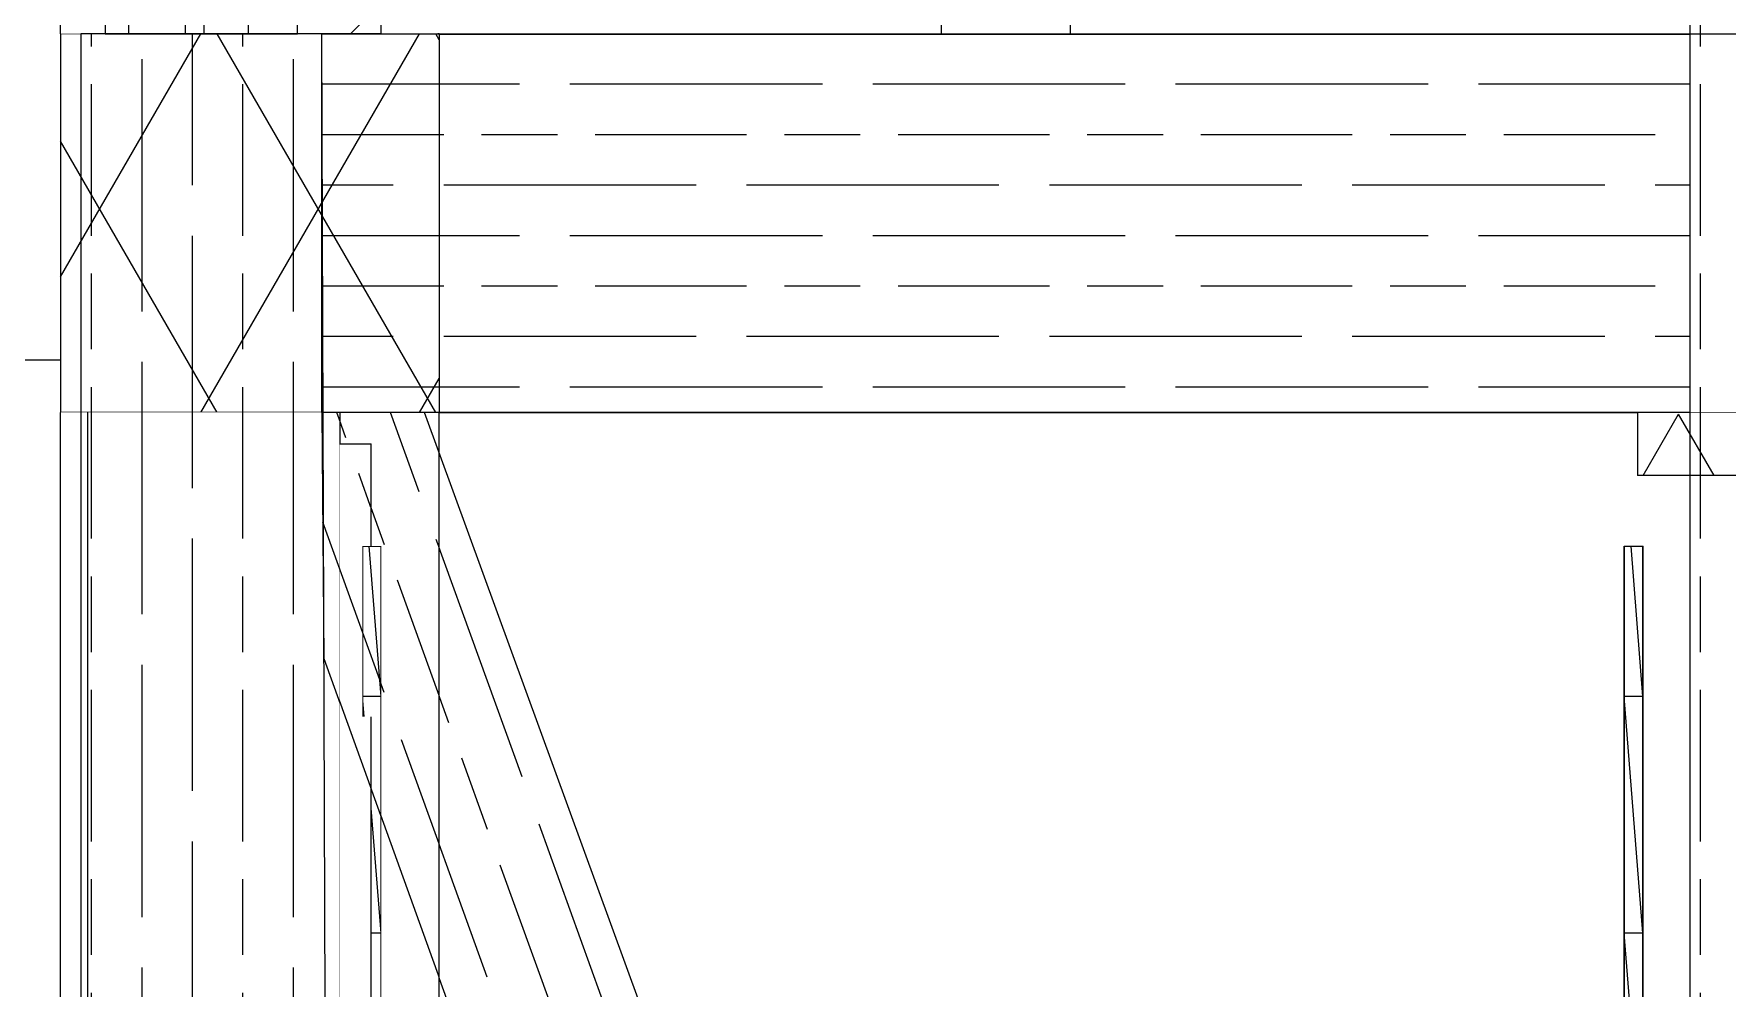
# Model space of a CAD drawing. Header units: metres. Extents: x 0 to 22, y -3 to 11.8.
# Drawn here: x 1.247 to 2.589, y 5.833 to 6.589 of the extents above; entities that cross this region are included whole.
import ezdxf
from ezdxf.enums import TextEntityAlignment as Align

# ---------------------------------------------------------------- set-up
doc = ezdxf.new("R2010")
doc.units = ezdxf.units.M
doc.header["$MEASUREMENT"] = 0
for name, pattern in [('DASHDOT', [25.4, 12.7, -6.35, 0, -6.35]), ('Xref_Alzado 2 Est$0$HIDDEN', [0.375, 0.25, -0.125]), ('Xref_Alzado 2$0$Wipeout_Contour', [1000, 0, -1000])]:
    doc.linetypes.add(name, pattern=pattern)
for name, color, linetype in [('Eje', 5, 'DASHDOT'), ('TEXTO', 7, 'Continuous'), ('Xref_Alzado 2$0$Archicad Windows', 7, 'Continuous'), ('Xref_Alzado 2$0$Estructura - Cubiertas', 7, 'Continuous'), ('Xref_Alzado 2$0$Estructura - Forjados', 7, 'Continuous'), ('Xref_Alzado 2$0$Estructura - Muros', 7, 'Continuous'), ('Xref_Alzado 2$0$Estructura - Vigas y Pilares', 7, 'Continuous'), ('Xref_Alzado 2$0$Interior - Escaleras', 7, 'Continuous')]:
    doc.layers.add(name, color=color, linetype=linetype)
for name, color, linetype, lineweight in [('Xref_Alzado 2 Est$0$00-MADERA', 42, 'Continuous', 13), ('Xref_Alzado 2$0$Archicad Windows_Pen_No__23', 7, 'Continuous', 18), ('Xref_Alzado 2$0$Estructura - Forjados_Pen_No__1', 7, 'Continuous', 13), ('Xref_Alzado 2$0$Estructura - Muros_Pen_No__1', 7, 'Continuous', 13), ('Xref_Alzado 2$0$Estructura - Muros_Pen_No__163', 9, 'Continuous', 13), ('Xref_Alzado 2$0$Estructura - Vigas y Pilares_Pen_No__30', 7, 'Continuous', 18), ('Xref_Alzado 2$0$Interior - Escaleras_Pen_No__1', 7, 'Continuous', 13)]:
    doc.layers.add(name, color=color, linetype=linetype, lineweight=lineweight)
for name, color, linetype, lineweight, true_color in [('Xref_Alzado 2$0$Archicad Windows_Pen_No__81', 7, 'Continuous', 13, 0x6a6a6a), ('Xref_Alzado 2$0$Estructura - Cubiertas_Pen_No__81', 7, 'Continuous', 13, 0x6a6a6a), ('Xref_Alzado 2$0$Estructura - Forjados_Pen_No__170', 7, 'Continuous', 13, 0x9f9f00), ('Xref_Alzado 2$0$Estructura - Vigas y Pilares_Pen_No__174', 7, 'Continuous', 13, 0xe4ad2c), ('Xref_Alzado 2$0$Estructura - Vigas y Pilares_Pen_No__81', 7, 'Continuous', 13, 0x6a6a6a), ('Xref_Alzado 2$0$Interior - Escaleras_Pen_No__81', 7, 'Continuous', 13, 0x6a6a6a)]:
    doc.layers.add(name, color=color, linetype=linetype, lineweight=lineweight, true_color=true_color)
doc.styles.add('Arial', font='arial.ttf')

# ---------------------------------------------------------------- blocks, each defined once
blk = doc.blocks.new('*U16')
at = {"layer": 'Eje', "ltscale": 0.025}
blk.add_lwpolyline([(0, -3.4221), (0, -16.731)], dxfattribs=at)
at = {"layer": 'TEXTO', "color": 7, "ltscale": 0.025, "style": 'Arial', "width": 0.9, "flags": 8}
for tag, p in [('Eje1', (0, -3.0479)), ('Eje2', (0, -17.1052))]:
    blk.add_attdef(tag, text='', height=0.2, dxfattribs=at).set_placement(p, align=Align.MIDDLE_CENTER)
blk = doc.blocks.new('Xref_Alzado 2$0$Section Element_75')
at = {"color": 254, "linetype": 'Xref_Alzado 2$0$Wipeout_Contour', "lineweight": 0, "ltscale": 30025.050133}
blk.add_wipeout([(-5496, 3000), (-8242.4, 3000), (-8242.4, 2950), (-5496, 2950)], dxfattribs=at).dxf.layer = 'Xref_Alzado 2$0$Estructura - Forjados'
at = {"layer": 'Xref_Alzado 2$0$Estructura - Forjados_Pen_No__170', "linetype": 'Continuous', "lineweight": 13, "true_color": 0x9f9f00}
h = blk.add_hatch(dxfattribs=at)
h.set_pattern_fill('HORMIGÓN_ARMADO', color=54, style=0, pattern_type=2)
h.set_pattern_definition([(0, (0, 0), (0, 623.54), [60, -300]), (0, (180, 311.8), (0, 623.54), [60, -300]), (60, (0, 0), (-540, 311.77), [60, -300]), (60, (360, 0), (-540, 311.77), [60, -300]), (120, (60, 0), (540, 311.77), [60, -300]), (120, (420, 0), (540, 311.77), [60, -300]), (0, (0, 60), (0, 120), [0, -120, 0, -180]), (45, (60, 60), (-84.8528, 84.8528), [0, -90, 0, -150])])
h.paths.add_polyline_path([(-5496, 3000), (-8242.4, 3000), (-8242.4, 2950), (-5496, 2950)])
at = {"layer": 'Xref_Alzado 2$0$Estructura - Forjados_Pen_No__1', "color": 7, "linetype": 'Continuous', "lineweight": 13}
for p, q in [((-8242.4, 3000), (-8242.4, 2950)), ((-5496, 3000), (-8242.4, 3000)), ((-5496, 2950), (-8242.4, 2950))]:
    blk.add_line(p, q, dxfattribs=at)
blk = doc.blocks.new('Xref_Alzado 2$0$Section Element_80')
at = {"color": 254, "linetype": 'Xref_Alzado 2$0$Wipeout_Contour', "lineweight": 0, "ltscale": 28732.343869}
blk.add_wipeout([(-9238.1, 2587.4), (-9238, 2399.9), (-9238, 2587.4)], dxfattribs=at).dxf.layer = 'Xref_Alzado 2$0$Interior - Escaleras'
at = {"color": 254, "linetype": 'Xref_Alzado 2$0$Wipeout_Contour', "lineweight": 0, "ltscale": 25850.704357}
blk.add_wipeout([(-8238.1, 2587.4), (-8238, 2399.9), (-8238, 2587.4)], dxfattribs=at).dxf.layer = 'Xref_Alzado 2$0$Interior - Escaleras'
at = {"color": 254, "linetype": 'Xref_Alzado 2$0$Wipeout_Contour', "lineweight": 0, "ltscale": 28885.730256}
blk.add_wipeout([(-9238.1, 2774.9), (-9238, 2587.4), (-9238, 2774.9)], dxfattribs=at).dxf.layer = 'Xref_Alzado 2$0$Interior - Escaleras'
at = {"color": 254, "linetype": 'Xref_Alzado 2$0$Wipeout_Contour', "lineweight": 0, "ltscale": 26021.079909}
blk.add_wipeout([(-8238.1, 2774.9), (-8238, 2587.4), (-8238, 2774.9)], dxfattribs=at).dxf.layer = 'Xref_Alzado 2$0$Interior - Escaleras'
at = {"color": 254, "linetype": 'Xref_Alzado 2$0$Wipeout_Contour', "lineweight": 0, "ltscale": 29007.859049}
blk.add_wipeout([(-9238, 2774.9), (-9238, 2894), (-9238.1, 2894)], dxfattribs=at).dxf.layer = 'Xref_Alzado 2$0$Interior - Escaleras'
at = {"color": 254, "linetype": 'Xref_Alzado 2$0$Wipeout_Contour', "lineweight": 0, "ltscale": 26156.605225}
blk.add_wipeout([(-8238, 2774.9), (-8238, 2894), (-8238.1, 2894)], dxfattribs=at).dxf.layer = 'Xref_Alzado 2$0$Interior - Escaleras'
at = {"color": 254, "linetype": 'Xref_Alzado 2$0$Wipeout_Contour', "lineweight": 0, "ltscale": 28682.353143}
blk.add_wipeout([(-9238.1, 2587.4), (-9238.1, 2399.9), (-9238, 2399.9)], dxfattribs=at).dxf.layer = 'Xref_Alzado 2$0$Interior - Escaleras'
at = {"color": 254, "linetype": 'Xref_Alzado 2$0$Wipeout_Contour', "lineweight": 0, "ltscale": 25795.23432}
blk.add_wipeout([(-8238.1, 2587.4), (-8238.1, 2399.9), (-8238, 2399.9)], dxfattribs=at).dxf.layer = 'Xref_Alzado 2$0$Interior - Escaleras'
at = {"color": 254, "linetype": 'Xref_Alzado 2$0$Wipeout_Contour', "lineweight": 0, "ltscale": 28832.328167}
blk.add_wipeout([(-9238.1, 2587.4), (-9238, 2587.4), (-9238.1, 2774.9)], dxfattribs=at).dxf.layer = 'Xref_Alzado 2$0$Interior - Escaleras'
at = {"color": 254, "linetype": 'Xref_Alzado 2$0$Wipeout_Contour', "lineweight": 0, "ltscale": 25961.89005}
blk.add_wipeout([(-8238.1, 2774.9), (-8238.1, 2587.4), (-8238, 2587.4)], dxfattribs=at).dxf.layer = 'Xref_Alzado 2$0$Interior - Escaleras'
at = {"color": 254, "linetype": 'Xref_Alzado 2$0$Wipeout_Contour', "lineweight": 0, "ltscale": 38652.581579}
blk.add_wipeout([(-9238, 2774.9), (-9238.1, 2894), (-9238.1, 2894), (-9238.1, 2774.9)], dxfattribs=at).dxf.layer = 'Xref_Alzado 2$0$Interior - Escaleras'
at = {"color": 254, "linetype": 'Xref_Alzado 2$0$Wipeout_Contour', "lineweight": 0, "ltscale": 34848.357304}
blk.add_wipeout([(-8238, 2774.9), (-8238.1, 2894), (-8238.1, 2894), (-8238.1, 2774.9)], dxfattribs=at).dxf.layer = 'Xref_Alzado 2$0$Interior - Escaleras'
at = {"color": 254, "linetype": 'Xref_Alzado 2$0$Wipeout_Contour', "lineweight": 0, "ltscale": 38317.239428}
blk.add_wipeout([(-9245.9, 2498.9), (-9238.1, 2399.9), (-9238.1, 2587.4), (-9245.9, 2587.4)], dxfattribs=at).dxf.layer = 'Xref_Alzado 2$0$Interior - Escaleras'
at = {"color": 254, "linetype": 'Xref_Alzado 2$0$Wipeout_Contour', "lineweight": 0, "ltscale": 25865.017174}
blk.add_wipeout([(-8252.9, 2587.4), (-8238.1, 2399.9), (-8238.1, 2587.4)], dxfattribs=at).dxf.layer = 'Xref_Alzado 2$0$Interior - Escaleras'
at = {"color": 254, "linetype": 'Xref_Alzado 2$0$Wipeout_Contour', "lineweight": 0, "ltscale": 57831.107897}
blk.add_wipeout([(-9252.9, 2774.9), (-9251.6, 2758.8), (-9245.9, 2758.8), (-9245.9, 2686.4), (-9238.1, 2587.4), (-9238.1, 2774.9)], dxfattribs=at).dxf.layer = 'Xref_Alzado 2$0$Interior - Escaleras'
at = {"color": 254, "linetype": 'Xref_Alzado 2$0$Wipeout_Contour', "lineweight": 0, "ltscale": 26035.297402}
blk.add_wipeout([(-8252.9, 2774.9), (-8238.1, 2587.4), (-8238.1, 2774.9)], dxfattribs=at).dxf.layer = 'Xref_Alzado 2$0$Interior - Escaleras'
at = {"color": 254, "linetype": 'Xref_Alzado 2$0$Wipeout_Contour', "lineweight": 0, "ltscale": 29017.060274}
blk.add_wipeout([(-9238.1, 2774.9), (-9238.1, 2894), (-9247.5, 2894)], dxfattribs=at).dxf.layer = 'Xref_Alzado 2$0$Interior - Escaleras'
at = {"color": 254, "linetype": 'Xref_Alzado 2$0$Wipeout_Contour', "lineweight": 0, "ltscale": 26165.702646}
blk.add_wipeout([(-8238.1, 2774.9), (-8238.1, 2894), (-8247.5, 2894)], dxfattribs=at).dxf.layer = 'Xref_Alzado 2$0$Interior - Escaleras'
at = {"color": 254, "linetype": 'Xref_Alzado 2$0$Wipeout_Contour', "lineweight": 0, "ltscale": 28822.365438}
blk.add_wipeout([(-9245.9, 2686.4), (-9245.9, 2587.4), (-9238.1, 2587.4)], dxfattribs=at).dxf.layer = 'Xref_Alzado 2$0$Interior - Escaleras'
at = {"color": 254, "linetype": 'Xref_Alzado 2$0$Wipeout_Contour', "lineweight": 0, "ltscale": 25823.662209}
blk.add_wipeout([(-8252.9, 2587.4), (-8252.9, 2399.9), (-8238.1, 2399.9)], dxfattribs=at).dxf.layer = 'Xref_Alzado 2$0$Interior - Escaleras'
at = {"layer": 'Xref_Alzado 2$0$Interior - Escaleras_Pen_No__81', "color": 251, "linetype": 'Continuous', "lineweight": 13, "true_color": 0x6a6a6a}
for p, q in [((-9238.1, 2587.4), (-9245.9, 2686.4)), ((-9238.1, 2587.4), (-9245.9, 2587.4)), ((-9238.1, 2399.9), (-9238.1, 2587.4)), ((-9238, 2399.9), (-9238.1, 2587.4)), ((-9238, 2587.4), (-9238.1, 2587.4))]:
    blk.add_line(p, q, dxfattribs=at)
at = {"color": 254, "linetype": 'Xref_Alzado 2$0$Wipeout_Contour', "lineweight": 0, "ltscale": 28969.043882}
blk.add_wipeout([(-9252.9, 2774.9), (-9252.9, 2758.8), (-9251.6, 2758.8)], dxfattribs=at).dxf.layer = 'Xref_Alzado 2$0$Interior - Escaleras'
at = {"color": 254, "linetype": 'Xref_Alzado 2$0$Wipeout_Contour', "lineweight": 0, "ltscale": 25990.134011}
blk.add_wipeout([(-8252.9, 2587.4), (-8238.1, 2587.4), (-8252.9, 2774.9)], dxfattribs=at).dxf.layer = 'Xref_Alzado 2$0$Interior - Escaleras'
at = {"layer": 'Xref_Alzado 2$0$Interior - Escaleras_Pen_No__81', "color": 251, "linetype": 'Continuous', "lineweight": 13, "true_color": 0x6a6a6a}
for p in [(-8238.1, 2399.9), (-8238, 2399.9), (-8238, 2587.4)]:
    blk.add_line(p, (-8238.1, 2587.4), dxfattribs=at)
at = {"color": 254, "linetype": 'Xref_Alzado 2$0$Wipeout_Contour', "lineweight": 0, "ltscale": 38689.98694}
blk.add_wipeout([(-9238.1, 2774.9), (-9247.5, 2894), (-9252.9, 2894), (-9252.9, 2774.9)], dxfattribs=at).dxf.layer = 'Xref_Alzado 2$0$Interior - Escaleras'
at = {"color": 254, "linetype": 'Xref_Alzado 2$0$Wipeout_Contour', "lineweight": 0, "ltscale": 34885.352226}
blk.add_wipeout([(-8238.1, 2774.9), (-8247.5, 2894), (-8252.9, 2894), (-8252.9, 2774.9)], dxfattribs=at).dxf.layer = 'Xref_Alzado 2$0$Interior - Escaleras'
at = {"color": 254, "linetype": 'Xref_Alzado 2$0$Wipeout_Contour', "lineweight": 0, "ltscale": 25893.443528}
blk.add_wipeout([(-8253, 2587.4), (-8252.9, 2399.9), (-8252.9, 2587.4)], dxfattribs=at).dxf.layer = 'Xref_Alzado 2$0$Interior - Escaleras'
at = {"layer": 'Xref_Alzado 2$0$Interior - Escaleras_Pen_No__1', "color": 7, "linetype": 'Continuous', "lineweight": 13}
for p, q in [((-9238.1, 2894), (-9238.1, 2894)), ((-8238.1, 2894), (-8238.1, 2894))]:
    blk.add_line(p, q, dxfattribs=at)
at = {"layer": 'Xref_Alzado 2$0$Interior - Escaleras_Pen_No__1', "color": 7, "linetype": 'Continuous', "lineweight": 13, "flags": 128}
for points in [[(-9238, 2094.1), (-9238, 2094.2), (-9238, 2893.9), (-9238, 2894)], [(-8238, 2094.1), (-8238, 2094.2), (-8238, 2893.9), (-8238, 2894)]]:
    blk.add_lwpolyline(points, dxfattribs=at)
at = {"layer": 'Xref_Alzado 2$0$Interior - Escaleras_Pen_No__81', "color": 251, "linetype": 'Continuous', "lineweight": 13, "true_color": 0x6a6a6a}
for p, q in [((-9238.1, 2774.9), (-9238.1, 2894)), ((-9238, 2774.9), (-9238.1, 2894)), ((-9238, 2893.9), (-9238, 2894)), ((-9238, 2774.8), (-9238, 2893.9)), ((-8238.1, 2774.9), (-8238.1, 2894)), ((-8238, 2774.9), (-8238.1, 2894)), ((-8238, 2893.9), (-8238, 2894)), ((-8238, 2774.8), (-8238, 2893.9)), ((-9238.1, 2587.4), (-9238.1, 2774.9)), ((-9238, 2587.4), (-9238.1, 2774.9)), ((-9238, 2774.9), (-9238.1, 2774.9)), ((-8238.1, 2587.4), (-8238.1, 2774.9)), ((-8238, 2587.4), (-8238.1, 2774.9)), ((-8238, 2774.9), (-8238.1, 2774.9))]:
    blk.add_line(p, q, dxfattribs=at)
at = {"color": 254, "linetype": 'Xref_Alzado 2$0$Wipeout_Contour', "lineweight": 0, "ltscale": 38631.178301}
blk.add_wipeout([(-9253, 2774.9), (-9253, 2758.8), (-9252.9, 2758.8), (-9252.9, 2774.9)], dxfattribs=at).dxf.layer = 'Xref_Alzado 2$0$Interior - Escaleras'
at = {"color": 254, "linetype": 'Xref_Alzado 2$0$Wipeout_Contour', "lineweight": 0, "ltscale": 26063.539744}
blk.add_wipeout([(-8253, 2774.9), (-8252.9, 2587.4), (-8252.9, 2774.9)], dxfattribs=at).dxf.layer = 'Xref_Alzado 2$0$Interior - Escaleras'
at = {"color": 254, "linetype": 'Xref_Alzado 2$0$Wipeout_Contour', "lineweight": 0, "ltscale": 29050.569238}
blk.add_wipeout([(-9252.9, 2774.9), (-9252.9, 2894), (-9253, 2894)], dxfattribs=at).dxf.layer = 'Xref_Alzado 2$0$Interior - Escaleras'
at = {"color": 254, "linetype": 'Xref_Alzado 2$0$Wipeout_Contour', "lineweight": 0, "ltscale": 26198.845124}
blk.add_wipeout([(-8252.9, 2774.9), (-8252.9, 2894), (-8253, 2894)], dxfattribs=at).dxf.layer = 'Xref_Alzado 2$0$Interior - Escaleras'
at = {"color": 254, "linetype": 'Xref_Alzado 2$0$Wipeout_Contour', "lineweight": 0, "ltscale": 25838.063687}
blk.add_wipeout([(-8253, 2587.4), (-8253, 2399.9), (-8252.9, 2399.9)], dxfattribs=at).dxf.layer = 'Xref_Alzado 2$0$Interior - Escaleras'
at = {"color": 254, "linetype": 'Xref_Alzado 2$0$Wipeout_Contour', "lineweight": 0, "ltscale": 38709.562926}
blk.add_wipeout([(-9252.9, 2774.9), (-9253, 2894), (-9253, 2894), (-9253, 2774.9)], dxfattribs=at).dxf.layer = 'Xref_Alzado 2$0$Interior - Escaleras'
at = {"color": 254, "linetype": 'Xref_Alzado 2$0$Wipeout_Contour', "lineweight": 0, "ltscale": 26004.444984}
blk.add_wipeout([(-8253, 2774.9), (-8253, 2587.4), (-8252.9, 2587.4)], dxfattribs=at).dxf.layer = 'Xref_Alzado 2$0$Interior - Escaleras'
at = {"layer": 'Xref_Alzado 2$0$Interior - Escaleras_Pen_No__1', "color": 7, "linetype": 'Continuous', "lineweight": 13, "flags": 128}
for points in [[(-9253, 2894), (-9253, 2893.9), (-9253, 2094.2), (-9253, 2094.1)], [(-9253, 2894), (-9253, 2894), (-9252.9, 2894), (-9247.5, 2894), (-9238.1, 2894), (-9238, 2894)]]:
    blk.add_lwpolyline(points, dxfattribs=at)
at = {"layer": 'Xref_Alzado 2$0$Interior - Escaleras_Pen_No__81', "color": 251, "linetype": 'Continuous', "lineweight": 13, "true_color": 0x6a6a6a}
for p, q in [((-9253, 2893.9), (-9253, 2894)), ((-9252.9, 2774.9), (-9253, 2894)), ((-9253, 2774.8), (-9253, 2893.9)), ((-9252.9, 2774.9), (-9252.9, 2894)), ((-9238.1, 2774.9), (-9247.5, 2894)), ((-9252.9, 2774.9), (-9253, 2774.9)), ((-9252.9, 2758.8), (-9252.9, 2774.9)), ((-9251.6, 2758.8), (-9252.9, 2774.9)), ((-9238.1, 2774.9), (-9252.9, 2774.9)), ((-8252.9, 2399.9), (-8253, 2587.4)), ((-8252.9, 2587.4), (-8253, 2587.4)), ((-8252.9, 2399.9), (-8252.9, 2587.4)), ((-8238.1, 2399.9), (-8252.9, 2587.4)), ((-8238.1, 2587.4), (-8252.9, 2587.4))]:
    blk.add_line(p, q, dxfattribs=at)
at = {"color": 254, "linetype": 'Xref_Alzado 2$0$Wipeout_Contour', "lineweight": 0, "ltscale": 34904.719036}
blk.add_wipeout([(-8252.9, 2774.9), (-8253, 2894), (-8253, 2894), (-8253, 2774.9)], dxfattribs=at).dxf.layer = 'Xref_Alzado 2$0$Interior - Escaleras'
at = {"layer": 'Xref_Alzado 2$0$Interior - Escaleras_Pen_No__1', "color": 7, "linetype": 'Continuous', "lineweight": 13, "flags": 128}
for points in [[(-8253, 2894), (-8253, 2893.9), (-8253, 2094.2), (-8253, 2094.1)], [(-8253, 2894), (-8253, 2894), (-8252.9, 2894), (-8247.5, 2894), (-8238.1, 2894), (-8238, 2894)]]:
    blk.add_lwpolyline(points, dxfattribs=at)
at = {"layer": 'Xref_Alzado 2$0$Interior - Escaleras_Pen_No__81', "color": 251, "linetype": 'Continuous', "lineweight": 13, "true_color": 0x6a6a6a}
for p, q in [((-8253, 2893.9), (-8253, 2894)), ((-8252.9, 2774.9), (-8253, 2894)), ((-8253, 2774.8), (-8253, 2893.9)), ((-8252.9, 2774.9), (-8252.9, 2894)), ((-8238.1, 2774.9), (-8247.5, 2894)), ((-8252.9, 2587.4), (-8253, 2774.9)), ((-8252.9, 2774.9), (-8253, 2774.9)), ((-8252.9, 2587.4), (-8252.9, 2774.9)), ((-8238.1, 2587.4), (-8252.9, 2774.9)), ((-8238.1, 2774.9), (-8252.9, 2774.9))]:
    blk.add_line(p, q, dxfattribs=at)
blk = doc.blocks.new('Xref_Alzado 2$0$Section Element_93')
at = {"color": 254, "linetype": 'Xref_Alzado 2$0$Wipeout_Contour', "lineweight": 0, "ltscale": 51802.108556}
blk.add_wipeout([(-10292.1, 3041.6), (-9492.1, 3041.6), (-9492.1, 3240.1), (-9492.1, 3624.3), (-10292.1, 3624.3)], dxfattribs=at).dxf.layer = 'Xref_Alzado 2$0$Estructura - Cubiertas'
at = {"layer": 'Xref_Alzado 2$0$Estructura - Cubiertas_Pen_No__81', "color": 251, "linetype": 'Continuous', "lineweight": 13, "true_color": 0x6a6a6a}
blk.add_line((-10292.1, 3041.6), (-9492.1, 3041.6), dxfattribs=at)
blk = doc.blocks.new('Xref_Alzado 2$0$Section Element_116')
at = {"layer": 'Xref_Alzado 2$0$Archicad Windows_Pen_No__23', "color": 7, "linetype": 'Continuous', "lineweight": 18}
for p, q in [((-9393.4, 4800), (-9393.4, 4750)), ((-9343.4, 4800), (-9393.4, 4800)), ((-9343.4, 4800), (-9343.4, 4775)), ((-9318.4, 4775), (-9318.4, 4725)), ((-9368.4, 4750), (-9393.4, 4750)), ((-9318.4, 4725), (-9368.4, 4725)), ((-9353.4, 4725), (-9353.4, 3375)), ((-9333.4, 3375), (-9333.4, 4725)), ((-9318.4, 3375), (-9368.4, 3375)), ((-9318.4, 3375), (-9318.4, 3325)), ((-9393.4, 3350), (-9393.4, 3300)), ((-9368.4, 3350), (-9393.4, 3350)), ((-9343.4, 3325), (-9343.4, 3300))]:
    blk.add_line(p, q, dxfattribs=at)
at = {"layer": 'Xref_Alzado 2$0$Archicad Windows_Pen_No__23', "color": 7, "linetype": 'Continuous', "lineweight": 18, "flags": 128}
for points in [[(-9368.4, 4775), (-9368.4, 4750), (-9368.4, 4725)], [(-9318.4, 4775), (-9343.4, 4775), (-9368.4, 4775)], [(-9368.4, 3375), (-9368.4, 3350), (-9368.4, 3325)], [(-9318.4, 3325), (-9343.4, 3325), (-9368.4, 3325)]]:
    blk.add_lwpolyline(points, dxfattribs=at)
blk = doc.blocks.new('Xref_Alzado 2$0$Section Element_127')
at = {"color": 254, "linetype": 'Xref_Alzado 2$0$Wipeout_Contour', "lineweight": 0, "ltscale": 79765.969312}
blk.add_wipeout([(-9192.1, 3000), (-9192.1, 2999.7), (-8242.4, 2999.7), (-8242.4, 3000), (-7666.7, 3000), (-7666.7, 3025), (-7696.7, 3025), (-7696.7, 3299.7), (-9192.1, 3299.7)], dxfattribs=at).dxf.layer = 'Xref_Alzado 2$0$Estructura - Vigas y Pilares'
at = {"layer": 'Xref_Alzado 2$0$Estructura - Vigas y Pilares_Pen_No__81', "color": 251, "linetype": 'Continuous', "lineweight": 13, "true_color": 0x6a6a6a}
for p, q in [((-7696.7, 3299.7), (-9192.1, 3299.7)), ((-8242.4, 2999.7), (-9192.1, 2999.7))]:
    blk.add_line(p, q, dxfattribs=at)
blk = doc.blocks.new('Xref_Alzado 2$0$Section Element_130')
at = {"color": 254, "linetype": 'Xref_Alzado 2$0$Wipeout_Contour', "lineweight": 0, "ltscale": 39440.038274}
blk.add_wipeout([(-9192.1, 3000), (-9192.1, 3300), (-9492.1, 3300), (-9492.1, 3000)], dxfattribs=at).dxf.layer = 'Xref_Alzado 2$0$Estructura - Vigas y Pilares'
at = {"layer": 'Xref_Alzado 2$0$Estructura - Vigas y Pilares_Pen_No__174', "linetype": 'Continuous', "lineweight": 13, "true_color": 0xe4ad2c}
h = blk.add_hatch(dxfattribs=at)
h.set_pattern_fill('FIBRA_DE_VIDRIO', color=42, style=0, pattern_type=2)
h.set_pattern_definition([(60, (0, 0), (-129.9038, 75), []), (120, (0, 0), (129.9038, 75), [])])
h.paths.add_polyline_path([(-9192.1, 3000), (-9192.1, 3300), (-9492.1, 3300), (-9492.1, 3000)])
at = {"layer": 'Xref_Alzado 2$0$Estructura - Vigas y Pilares_Pen_No__30', "color": 7, "linetype": 'Continuous', "lineweight": 18}
for p, q in [((-9492.1, 3300), (-9492.1, 3000)), ((-9438.3, 3300), (-9492.1, 3300)), ((-9192.1, 3300), (-9238.3, 3300)), ((-9192.1, 3300), (-9192.1, 3000)), ((-9470.9, 3000), (-9492.1, 3000)), ((-9270.9, 3000), (-9470.9, 3000)), ((-9192.1, 3000), (-9270.9, 3000))]:
    blk.add_line(p, q, dxfattribs=at)
at = {"layer": 'Xref_Alzado 2$0$Estructura - Vigas y Pilares_Pen_No__30', "color": 7, "linetype": 'Continuous', "lineweight": 18, "flags": 128}
blk.add_lwpolyline([(-9238.3, 3300), (-9343.4, 3300), (-9393.4, 3300), (-9438.3, 3300)], dxfattribs=at)
blk = doc.blocks.new('Xref_Alzado 2$0$Section Element_138')
at = {"color": 254, "linetype": 'Xref_Alzado 2$0$Wipeout_Contour', "lineweight": 0, "ltscale": 38852.65159}
blk.add_wipeout([(-9492.1, 3000), (-9492.1, 0), (-9470.9, 0), (-9470.9, 3000)], dxfattribs=at).dxf.layer = 'Xref_Alzado 2$0$Estructura - Vigas y Pilares'
at = {"color": 254, "linetype": 'Xref_Alzado 2$0$Wipeout_Contour', "lineweight": 0, "ltscale": 77039.563509}
blk.add_wipeout([(-9270.9, 2975), (-9245.9, 2975), (-9245.9, 2894), (-9238, 2894), (-9238, 1875), (-9192.1, 1875), (-9192.1, 3000), (-9270.9, 3000)], dxfattribs=at).dxf.layer = 'Xref_Alzado 2$0$Estructura - Vigas y Pilares'
at = {"layer": 'Xref_Alzado 2$0$Estructura - Vigas y Pilares_Pen_No__81', "color": 251, "linetype": 'Continuous', "lineweight": 13, "true_color": 0x6a6a6a}
for p, q in [((-9492.1, 0), (-9492.1, 3000)), ((-9192.1, 1875), (-9192.1, 3000))]:
    blk.add_line(p, q, dxfattribs=at)
blk = doc.blocks.new('Xref_Alzado 2$0$Section Element_154')
at = {"color": 254, "linetype": 'Xref_Alzado 2$0$Wipeout_Contour', "lineweight": 0, "ltscale": 85610.633075}
blk.add_wipeout([(-9492.1, 6378), (-9492.1, 3240.1), (-9492.1, 3240.1), (-9492.1, 3300), (-9438.3, 3300), (-9438.3, 6203.7), (-9491.3, 6203.7), (-9491.3, 6378)], dxfattribs=at).dxf.layer = 'Xref_Alzado 2$0$Estructura - Vigas y Pilares'
at = {"color": 254, "linetype": 'Xref_Alzado 2$0$Wipeout_Contour', "lineweight": 0, "ltscale": 61454.875901}
blk.add_wipeout([(-9238.3, 6203.7), (-9238.3, 3300), (-9193.4, 3300), (-9193.4, 3480), (-9192.1, 3480), (-9192.1, 6203.7)], dxfattribs=at).dxf.layer = 'Xref_Alzado 2$0$Estructura - Vigas y Pilares'
at = {"layer": 'Xref_Alzado 2$0$Estructura - Vigas y Pilares_Pen_No__81', "color": 251, "linetype": 'Continuous', "lineweight": 13, "true_color": 0x6a6a6a}
blk.add_line((-9492.1, 3300), (-9492.1, 6378), dxfattribs=at)
blk = doc.blocks.new('Xref_Alzado 2$0$Section Element_163')
at = {"layer": 'Xref_Alzado 2$0$Estructura - Muros_Pen_No__163', "linetype": 'Continuous', "lineweight": 13}
h = blk.add_hatch(dxfattribs=at)
h.set_pattern_fill('BLOQUE_MAMPOSTERÍA', color=9, style=0, pattern_type=2)
h.set_pattern_definition([(45, (0, 0), (-127.2792, 127.2792), [])])
h.paths.add_polyline_path([(-9238.3, 6203.7), (-9438.3, 6203.7), (-9438.3, 3300), (-9393.4, 3300), (-9393.4, 3350), (-9368.4, 3350), (-9368.4, 3325), (-9343.4, 3325), (-9343.4, 3300), (-9238.3, 3300)])
h.paths.add_polyline_path([(-9368.4, 4750), (-9393.4, 4750), (-9393.4, 4800), (-9343.4, 4800), (-9343.4, 4775), (-9368.4, 4775)], flags=0)
at = {"layer": 'Xref_Alzado 2$0$Estructura - Muros_Pen_No__1', "color": 7, "linetype": 'Continuous', "lineweight": 13}
for p, q in [((-9438.3, 6203.7), (-9438.3, 3300)), ((-9238.3, 6203.7), (-9238.3, 3300))]:
    blk.add_line(p, q, dxfattribs=at)
blk = doc.blocks.new('Xref_Alzado 2$0$Section Element_165')
at = {"color": 254, "linetype": 'Xref_Alzado 2$0$Wipeout_Contour', "lineweight": 0, "ltscale": 38420.785837}
blk.add_wipeout([(-9470.9, 3000), (-9470.9, 0), (-9270.9, 0), (-9270.9, 3000)], dxfattribs=at).dxf.layer = 'Xref_Alzado 2$0$Estructura - Muros'
at = {"layer": 'Xref_Alzado 2$0$Estructura - Muros_Pen_No__1', "color": 7, "linetype": 'Continuous', "lineweight": 13}
for p, q in [((-9470.9, 3000), (-9470.9, 0)), ((-9270.9, 3000), (-9270.9, 0))]:
    blk.add_line(p, q, dxfattribs=at)
blk = doc.blocks.new('Xref_Alzado 2$0$Section Element_166')
at = {"color": 254, "linetype": 'Xref_Alzado 2$0$Wipeout_Contour', "lineweight": 0, "ltscale": 96058.751399}
blk.add_wipeout([(-9270.9, 2925), (-9270.9, 2075), (-9253, 2075), (-9253, 2094.1), (-9245.9, 2094.1), (-9245.9, 2758.8), (-9253, 2758.8), (-9253, 2894), (-9245.9, 2894), (-9245.9, 2925)], dxfattribs=at).dxf.layer = 'Xref_Alzado 2$0$Archicad Windows'
at = {"layer": 'Xref_Alzado 2$0$Archicad Windows_Pen_No__81', "color": 251, "linetype": 'Continuous', "lineweight": 13, "true_color": 0x6a6a6a}
blk.add_line((-9245.9, 2094.1), (-9245.9, 2758.8), dxfattribs=at)
at = {"color": 254, "linetype": 'Xref_Alzado 2$0$Wipeout_Contour', "lineweight": 0, "ltscale": 38868.242843}
blk.add_wipeout([(-9270.9, 2975), (-9270.9, 2925), (-9245.9, 2925), (-9245.9, 2975)], dxfattribs=at).dxf.layer = 'Xref_Alzado 2$0$Archicad Windows'
at = {"color": 254, "linetype": 'Xref_Alzado 2$0$Wipeout_Contour', "lineweight": 0, "ltscale": 37944.571212}
blk.add_wipeout([(-9270.9, 2075), (-9270.9, 2025), (-9253, 2025), (-9253, 2075)], dxfattribs=at).dxf.layer = 'Xref_Alzado 2$0$Archicad Windows'
at = {"layer": 'Xref_Alzado 2$0$Archicad Windows_Pen_No__81', "color": 251, "linetype": 'Continuous', "lineweight": 13, "true_color": 0x6a6a6a}
for p, q in [((-9270.9, 2975), (-9245.9, 2975)), ((-9245.9, 2925), (-9245.9, 2975)), ((-9245.9, 2894), (-9245.9, 2925)), ((-9270.9, 2025), (-9253, 2025))]:
    blk.add_line(p, q, dxfattribs=at)
blk = doc.blocks.new('Xref_Alzado 2')
at = {"layer": 'Xref_Alzado 2$0$Estructura - Cubiertas', "lineweight": 0, "xscale": 0.001, "yscale": 0.001, "zscale": 0.001}
blk.add_blockref('Xref_Alzado 2$0$Section Element_93', (10.7602, 3.289), dxfattribs=at)
at = {"layer": 'Xref_Alzado 2$0$Estructura - Forjados', "lineweight": 0, "xscale": 0.001, "yscale": 0.001, "zscale": 0.001}
blk.add_blockref('Xref_Alzado 2$0$Section Element_75', (10.7602, 3.289), dxfattribs=at)
at = {"layer": 'Xref_Alzado 2$0$Interior - Escaleras', "lineweight": 0, "xscale": 0.001, "yscale": 0.001, "zscale": 0.001}
blk.add_blockref('Xref_Alzado 2$0$Section Element_80', (10.7602, 3.289), dxfattribs=at)
at = {"layer": 'Xref_Alzado 2$0$Archicad Windows', "lineweight": 0, "xscale": 0.001, "yscale": 0.001, "zscale": 0.001}
blk.add_blockref('Xref_Alzado 2$0$Section Element_116', (10.7602, 3.289), dxfattribs=at)
at = {"layer": 'Xref_Alzado 2$0$Estructura - Vigas y Pilares', "lineweight": 0, "xscale": 0.001, "yscale": 0.001, "zscale": 0.001}
blk.add_blockref('Xref_Alzado 2$0$Section Element_127', (10.7602, 3.289), dxfattribs=at)
blk.add_blockref('Xref_Alzado 2$0$Section Element_130', (10.7602, 3.289), dxfattribs=at)
for name in ['Xref_Alzado 2$0$Section Element_154', 'Xref_Alzado 2$0$Section Element_138']:
    blk.add_blockref(name, (10.7602, 3.289), dxfattribs=at)
at = {"layer": 'Xref_Alzado 2$0$Estructura - Muros', "lineweight": 0, "xscale": 0.001, "yscale": 0.001, "zscale": 0.001}
for name in ['Xref_Alzado 2$0$Section Element_163', 'Xref_Alzado 2$0$Section Element_165']:
    blk.add_blockref(name, (10.7602, 3.289), dxfattribs=at)
at = {"layer": 'Xref_Alzado 2$0$Archicad Windows', "lineweight": 0, "xscale": 0.001, "yscale": 0.001, "zscale": 0.001}
blk.add_blockref('Xref_Alzado 2$0$Section Element_166', (10.7602, 3.289), dxfattribs=at)
blk = doc.blocks.new('Xref_Alzado 2 Est')
at = {"layer": 'Xref_Alzado 2 Est$0$00-MADERA'}
h = blk.add_hatch(dxfattribs=at)
h.set_pattern_fill('GOST_WOOD', color=256, scale=0.02)
h.set_pattern_definition([(90, (2.40757, -0.01105), (0.12, -7e-18), [0.2, -0.04]), (90, (2.44757, -0.05105), (0.12, -7e-18), [0.12, -0.03, 0.06, -0.03]), (90, (2.48757, -0.11105), (0.12, -7e-18), [0.2, -0.04])])
h.paths.add_polyline_path([(2.7001, 8.744), (2.5592, 8.744), (2.5592, 3.289), (2.7114, 3.289)])
h = blk.add_hatch(dxfattribs=at)
h.set_pattern_fill('GOST_WOOD', color=256, scale=0.02)
h.set_pattern_definition([(90, (1.13257, -0.01105), (0.12, -7e-18), [0.2, -0.04]), (90, (1.17257, -0.05105), (0.12, -7e-18), [0.12, -0.03, 0.06, -0.03]), (90, (1.21257, -0.11105), (0.12, -7e-18), [0.2, -0.04])])
h.paths.add_polyline_path([(1.4751, 6.589), (1.2842, 6.589), (1.2842, 3.289), (1.4864, 3.289)])
h = blk.add_hatch(dxfattribs=at)
h.set_pattern_fill('GOST_WOOD', color=256, scale=0.02, angle=90)
h.set_pattern_definition([(180, (3.21169, -0.01105), (1e-17, 0.12), [0.2, -0.04]), (180, (3.25169, 0.02895), (1e-17, 0.12), [0.12, -0.03, 0.06, -0.03]), (180, (3.31169, 0.06895), (1e-17, 0.12), [0.2, -0.04])])
h.paths.add_polyline_path([(2.5592, 6.2888), (2.5592, 6.5889), (1.4751, 6.589), (1.4751, 6.2888)])
h = blk.add_hatch(dxfattribs=at)
h.set_pattern_fill('GOST_WOOD', color=256, scale=0.02, angle=19.8686)
h.set_pattern_definition([(109.8686, (3.41954, 0.11687), (0.112857, 0.0407838), [0.2, -0.04]), (109.8686, (3.47075, 0.09284), (0.112857, 0.0407838), [0.12, -0.03, 0.06, -0.03]), (109.8686, (3.52876, 0.05001), (0.112857, 0.0407838), [0.2, -0.04])])
h.paths.add_polyline_path([(1.4751, 6.2888), (1.4768, 6.094), (2.4876, 3.289), (2.5592, 3.289), (2.5592, 3.5372), (1.5565, 6.2888)])
at = {"layer": 'Xref_Alzado 2 Est$0$00-MADERA', "color": 6, "linetype": 'Xref_Alzado 2 Est$0$HIDDEN'}
for points in [[(1.3035, 6.589), (1.4558, 6.589), (1.4444, 10.089), (1.3035, 10.089)], [(1.966, 6.5889), (2.0683, 6.5889), (2.0569, 10.0889), (1.966, 10.0889)]]:
    blk.add_lwpolyline(points, close=True, dxfattribs=at)
at = {"layer": 'Xref_Alzado 2 Est$0$00-MADERA'}
for points in [[(2.5592, 3.289), (2.7114, 3.289), (2.7001, 8.744), (2.5592, 8.744)], [(1.2842, 3.289), (1.4864, 3.289), (1.4751, 6.589), (1.2842, 6.589)], [(1.4751, 6.589), (2.5592, 6.5889), (2.5592, 6.2888), (1.4751, 6.2888)], [(2.4876, 3.289), (2.5592, 3.289), (2.5592, 3.5372), (1.5565, 6.2888), (1.4751, 6.2888), (1.4768, 6.094)]]:
    blk.add_lwpolyline(points, close=True, dxfattribs=at)

msp = doc.modelspace()

# ---------------------------------------------------------------- block references
at = {"ltscale": 0.025}
msp.add_blockref('*U16', (1.3816, 14.5155), dxfattribs=at)

# ---------------------------------------------------------------- next in the draw order: block references
msp.add_blockref('Xref_Alzado 2', (0, 0))

# ---------------------------------------------------------------- next in the draw order: block references
msp.add_blockref('Xref_Alzado 2 Est', (0, 0))

doc.saveas('drawing.dxf')
